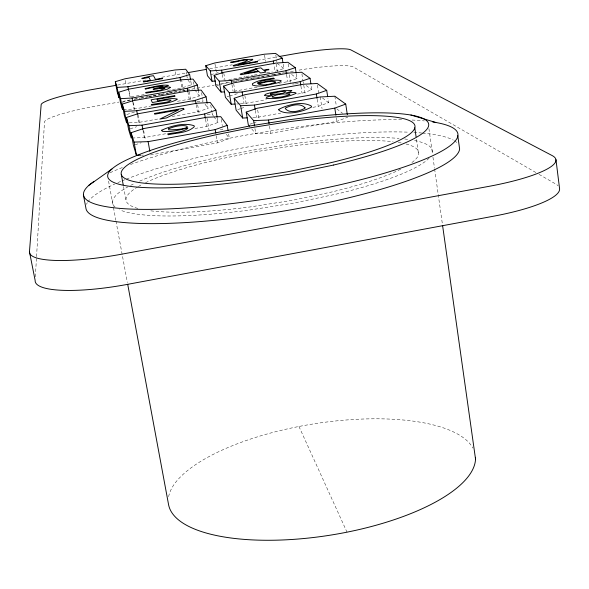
<?xml version="1.0" encoding="UTF-8"?>
<svg xmlns="http://www.w3.org/2000/svg" width="589" height="589" viewBox="0 0 589 589"><rect width="100%" height="100%" fill="white"/><g stroke="black" fill="none" stroke-linecap="round" stroke-linejoin="round"><path stroke-width="0.44" stroke-dasharray="2.94 2.21" d="M35.362 276.786L36.496 257.555M36.555 256.635L44.484 121.997A52.841 6.796 -10.1 0 1 95.455 106.241L118.971 102.066M251.761 128.932L255.803 133.784L270.66 133.283L336.827 121.356L347.716 117.226M150.497 154.944L217.422 142.877L229.393 138.548L228.51 133.276M312.899 107.338L318.274 106.373L328.596 102.641L327.918 98.253M250.016 124.161L252.585 123.241M253.447 122.939L257.739 121.408M194.981 128.49L206.754 126.377L218.011 122.468L217.267 118.065M297.578 94.056L302.039 93.261L311.839 89.852L311.007 84.529M135.168 144.813L141.25 142.729M237.75 109.606L240.179 108.774M240.989 108.494L245.856 106.823M172.187 116.46L197.418 111.947L208.05 108.383L207.291 103.936M278.752 83.285L287.704 81.687L297.033 78.565L296.319 74.023M130.206 128.858L136.736 126.701M227.082 96.758L228.753 96.206M229.585 95.926L238.089 93.518M177.436 101.315L189.187 99.224L199.251 95.955L198.39 90.92M283.176 64.216L283.861 68.515L274.96 71.402L273.848 64.488M126.79 114.524L135.072 111.866M216.789 85.633L220.242 84.521M221.103 84.249L225.418 82.858L261.45 76.467M182.745 87.636L191.432 84.897L190.689 80.597M122.217 102.317L130.706 99.674M210.737 74.707L218.291 72.594M123.454 109.554L134.056 109.031L151.226 105.976M233.98 91.251L258.159 86.951M129.234 122.814L138.849 122.409L158.669 118.868M240.378 103.804L244.045 103.62L266.353 99.637M132.069 138.003L144.283 137.59L166.01 133.688M252.791 117.616L256.465 117.461L280.651 113.125M117.623 85.052L146.506 79.949M161.85 77.24L186.22 72.933M209.684 68.788L232.25 64.797M257.518 60.336L278.28 56.669M144.165 94.601L129.801 97.148L128.549 90.205M167.512 90.456L181.876 87.908L180.676 80.98M228.782 79.589L245.083 76.703M245.988 76.541L253.226 75.252M254.131 75.09L259.565 74.133M266.81 72.845L272.243 71.88M134.277 99.033L139.637 98.083M140.535 97.929L147.684 96.655M148.575 96.5L152.153 95.867M153.044 95.705L160.193 94.439M161.084 94.277L168.233 93.01M169.131 92.848L172.702 92.215M173.6 92.061L180.749 90.787M262.355 76.305L281.321 73.36M122.586 101.426L130.729 99.983M134.344 99.342L139.77 98.378M140.675 98.216L147.913 96.927M148.818 96.773L152.433 96.125M153.339 95.97L160.576 94.682M161.482 94.52L168.719 93.239M169.625 93.077L173.24 92.436M174.145 92.274L181.383 90.993M182.288 90.831L185.903 90.191M186.809 90.029L213.94 85.214M214.845 85.052L218.467 84.411M219.373 84.249L230.225 82.32M233.84 81.68L239.267 80.715M240.172 80.553L251.93 78.47M252.836 78.308L260.073 77.019M260.979 76.865L272.736 74.774M273.642 74.612L280.879 73.33M281.778 73.169L284.494 72.69M285.4 72.528L294.441 70.923M185.174 90.213L183.429 90.316L181.603 79.795M292.549 84.036L294.36 83.932M295.266 83.881L299.779 83.623M191.8 101.875L196.122 101.654M196.984 101.61L203.036 101.293L202.741 99.57M236.704 103.981L239.458 103.848M207.151 114.649L212.32 114.421L213.358 115.886M220.279 129.44L222.878 129.344L222.421 126.62M141.706 155.165L143.466 155.121M535.857 172.525L353.481 67.05A52.222 6.678 -9.2 0 0 297.07 70.459M539.045 174.366L555.773 184.04A88.865 18.885 -7.8 0 1 558.114 185.8M277.154 63.391L283.861 68.515M291.577 74.398L297.033 78.565M306.214 85.56L311.839 89.852M322.441 97.943L328.596 102.641M336.775 108.877L342.614 113.331M187.943 79.971L191.432 84.897M194.797 89.661L199.251 95.955M205.038 104.135L208.05 108.383M213.873 116.615L218.011 122.468M226.39 134.299L229.393 138.548M298.954 426.473L347.009 532.169M108.567 181.14L113.302 206.658M113.471 207.564L115.812 220.198M115.981 221.103L127.364 282.477M123.528 186.58L126.098 200.599M129.124 90.897L130.228 97.038M125.302 80.457L126.201 85.449M143.65 130.427L145.431 140.337M143.009 130.486L144.283 137.59M138.017 114.627L139.843 124.772M137.554 115.23L138.849 122.409M133.372 102.434L134.609 109.296M132.834 102.258L134.056 109.031M175.301 71.792L176.251 77.225M186.153 71.755L186.58 74.258M186.728 75.09L187.302 78.433M189.165 91.641L190.637 100.204M187.876 91.612L189.187 99.224M207.004 118.153L208.999 129.852M201.563 92.679L202.594 98.709M205.539 119.287L206.754 126.377M197.654 104.871L199.104 113.309M193.435 81.724L193.891 84.367M194.039 85.25L194.65 88.777M196.189 104.776L197.418 111.947M221.199 119.376L222.267 125.715M216.222 135.794L217.422 142.877M210.737 105.078L211.885 111.873M212.033 112.72L212.32 114.421M223.805 73.227L225.123 81.113M222.333 74.501L223.202 79.692M214.963 63.855L216.487 72.911M244.862 95.58L246.393 104.857M242.859 96.456L244.045 103.62M233.7 83.734L235.409 93.997M231.963 84.654L233.089 91.405M257.688 110.01L259.16 118.993M255.302 110.379L256.465 117.461M254.934 128.52L255.803 133.784M269.512 126.208L270.66 133.283M275.814 55.057L276.882 61.727M276.131 63.965L277.669 73.588M264.527 55.108L265.551 61.44M288.139 64.039L289.118 70.201M289.251 74.744L290.473 82.431M286.629 74.943L287.704 81.687M303.762 85.147L305.33 95.123M301.914 73.964L302.989 80.833M303.129 81.694L303.394 83.417M300.913 86.104L302.039 93.261M320.239 96.964L322.043 108.634M317.449 85.162L318.759 93.644M317.176 99.298L318.274 106.373M334.839 96.228L336.363 106.167M336.29 117.822L336.827 121.356M416.445 139.387L418.61 154.509M428.925 128.623L432.319 152.684M432.959 157.226L434.498 168.137M434.63 169.05L442.449 224.512M110.143 172.702A189.665 33.205 -9.3 0 1 122.357 167.548M130.537 164.478A189.665 33.205 -9.3 0 1 402.442 119.714M412.086 120.038A189.665 33.205 -9.3 0 1 424.389 120.929M86.502 204.317A189.327 34.626 -9.3 0 1 87.275 202.793M87.776 202.02A189.327 34.626 -9.3 0 1 114.708 184.055M117.866 182.649A189.327 34.626 -9.3 0 1 121.172 181.235M122.019 180.882A189.327 34.626 -9.3 0 1 125.486 179.476M126.37 179.122A189.327 34.626 -9.3 0 1 409.222 132.208M413.861 132.437A189.327 34.626 -9.3 0 1 421.606 132.996M422.534 133.085A189.327 34.626 -9.3 0 1 453.25 140.086M454.436 140.771A189.327 34.626 -9.3 0 1 457.763 143.48M414.568 140.521A162.012 29.583 -9.3 0 1 431.627 154.62M429.109 158.08A162.012 29.583 -9.3 0 1 338.093 193.722L294.088 203.05L248.219 210.236A162.012 29.583 -9.3 0 1 119.619 209.78M115.039 206.967A162.012 29.583 -9.3 0 1 127.835 186.882M130.633 185.388A162.012 29.583 -9.3 0 1 134.925 183.26M139.659 181.103A162.012 29.583 -9.3 0 1 216.318 157.609L253.299 150.062L291.305 144.04A162.012 29.583 -9.3 0 1 399.055 138.415M404.702 138.982A162.012 29.583 -9.3 0 1 409.06 139.556M168.623 496.66A155.363 56.257 -9.1 0 1 313.149 423.962A155.363 56.257 -9.1 0 1 472.893 448.067M406.086 144.01A148.288 27.057 -9.3 0 1 410.364 163.646M400.682 169.22A148.288 27.057 -9.3 0 1 332.019 191.926L292.034 200.378L250.384 206.908A148.288 27.057 -9.3 0 1 149.731 210.707M137.841 208.432A148.288 27.057 -9.3 0 1 137.495 187.03M138.356 186.514A148.288 27.057 -9.3 0 1 142.067 184.467M145.557 182.715A148.288 27.057 -9.3 0 1 220.632 158.883L254.735 151.918L289.795 146.367A148.288 27.057 -9.3 0 1 393.084 141.721M398.274 142.42A148.288 27.057 -9.3 0 1 401.426 142.965"/><path stroke-width="0.88" d="M555.964 159.656L559.55 188.458A88.865 18.885 -7.8 0 1 493.214 216.273L127.371 284.391A89.83 19.636 -10.5 0 1 35.149 280.452L29.45 251.687L41.156 104.746A52.966 6.265 -10 0 1 92.348 89.513L116.718 85.214M88.895 185.299L111.903 169.021M345.728 104.091L334.839 96.228L320.239 96.964L257.393 108.214L246.202 112.094L253.638 120.627L268.503 120.023L334.802 108.111L345.728 104.091L347.319 114.597M227.177 125.376L220.735 116.659L206.849 117.255L143.326 128.623L131.133 132.702L134.042 142.096L148.111 141.647L215.169 129.602L227.177 125.376L228.061 130.64M326.704 90.345L317.184 83.469L303.622 84.242L244.722 94.741L234.15 98.275L240.643 105.725L254.433 105.063L316.352 93.99L326.704 90.345L327.653 96.493M215.927 110.143L210.302 102.523L197.367 103.178L137.87 113.78L126.414 117.483L128.954 125.685L142.052 125.155L204.633 113.964L215.927 110.143L217.12 117.182M310.035 78.308L301.642 72.241L288.978 73.036L233.561 82.88L223.54 86.112L229.268 92.679L242.123 91.972L300.206 81.635L310.035 78.308L310.867 83.638M206.076 96.81L201.121 90.095L189.01 90.787L133.062 100.719L122.269 104.098L124.507 111.328L136.751 110.739L195.415 100.292L206.076 96.81L207.144 103.046M295.317 67.669L287.859 62.279L275.991 63.089L223.658 72.351L214.138 75.333L219.226 81.164L231.256 80.435L285.959 70.724L295.317 67.669L296.179 73.117M197.389 85.037L192.978 79.081L181.603 79.795L128.807 89.138L118.595 92.245L120.583 98.657L132.076 98.032L187.295 88.232L197.389 85.037L198.25 90.08M282.219 58.208L275.549 53.385L264.38 54.203L214.808 62.949L205.745 65.71L210.295 70.923L221.604 70.172L273.296 61.028L282.219 58.208L282.904 62.5M189.658 74.575L185.719 69.244L174.992 69.973L125.001 78.793L115.319 81.672L117.093 87.4L127.923 86.738L180.072 77.52L189.658 74.575L190.541 79.736M188.024 72.616L206.076 69.421M279.186 56.507L292.718 54.114A52.34 6.162 -9.2 0 1 350.911 49.925L552.217 155.606A89.211 17.479 -8 0 1 489.194 186.301L121.761 254.168A90.191 18.171 -10.4 0 1 29.45 251.687M205.745 65.71L207.446 75.731L212.04 81.245L215.522 81.032M214.138 75.333L215.927 85.906L221.059 92.075L224.497 91.884M223.54 86.112L225.418 97.31L231.205 104.253L234.871 104.069M234.15 98.275L236.13 110.165L242.69 118.043L247.284 117.852M131.133 132.702L133.438 145.409L136.434 155.29L140.83 155.187M410.916 115.017L435.75 122.46M249.449 126.164L248.293 124.772L246.202 112.094M83.388 194.797L85.876 207.924A189.327 34.626 -9.3 0 0 272.059 212.953A189.327 34.626 -9.3 0 0 459.626 149.046L457.786 135.661M127.703 284.281L168.55 504.523A155.363 56.257 -9.1 0 0 328.154 535.497A155.363 56.257 -9.1 0 0 475.529 457.329M121.275 174.315L123.204 184.828M127.923 86.738L128.549 90.205M134.042 142.096L136.434 155.29M128.954 125.685L131.2 138.032L128.579 129.403L126.414 117.483M124.507 111.328L126.613 122.924L124.308 115.326L122.269 104.098M120.583 98.657L122.571 109.598L120.524 102.847L118.595 92.245M117.093 87.4L118.978 97.745L117.145 91.715L115.319 81.672M148.111 141.647L149.864 151.395M142.052 125.155L142.847 129.595M136.751 110.739L137.392 114.332M132.076 98.032L132.687 101.411M187.295 88.232L187.876 91.612M180.072 77.52L180.521 80.119M204.633 113.964L205.392 118.396M195.415 100.292L196.034 103.878M210.295 70.923L212.04 81.245M215.169 129.602L215.773 133.143M229.268 92.679L231.205 104.253M221.604 70.172L222.186 73.632M219.226 81.164L221.059 92.075M242.123 91.972L242.712 95.558M240.643 105.725L242.69 118.043M231.256 80.435L231.823 83.807M254.433 105.063L255.155 109.488M253.638 120.627L254.507 125.891M268.503 120.023L269.077 123.557M273.296 61.028L273.716 63.627M285.959 70.724L286.497 74.096M300.206 81.635L300.773 85.214M316.352 93.99L317.037 98.415M334.802 108.111L335.885 115.172M414.796 127.82L416.062 136.714M442.575 225.418L475.537 459.081M432.731 121.967A189.665 33.205 -9.3 0 1 288.205 195.239A189.665 33.205 -9.3 0 1 93.82 181.552M278.855 109.34L278.833 110.143C286.733 115.937 303.806 111.564 311.566 106.97L311.478 106.167C302.422 100.704 287.601 104.724 278.855 109.34M291.769 90.478L290.819 91.509L286.291 92.981L293.02 92.458L295.008 92.539L296.215 93.283C287.093 97.399 275.969 99.401 265.992 98.289L267.134 97.104L272.295 95.47L266.707 95.83L264.351 95.425L265.705 94.233A13.4 1.819 -9.3 0 1 271.234 92.635L284.664 90.375L291.769 90.478M164.81 88.387L160.201 90.235L145.623 92.429L145.932 93.121L160.517 90.824L167.409 89.145L170.457 87.437C167.747 85.383 149.334 91.479 167.998 85.788L168.344 85.331C160.635 84.404 152.713 87.253 145.093 88.549L145.395 89.211C151.123 87.098 177.274 83.704 153.103 88.961L153.361 89.484L161.982 88.144L164.81 88.387M305.006 107.735L304.977 108.266C299.558 111.041 289.994 114.023 285.297 108.619L285.341 108.082C290.841 105.306 300.14 102.508 305.006 107.735M177.039 99.107L177.002 99.519C169.352 103.664 160.083 103.745 151.66 105.276L151.307 104.503L166.554 102.192L169.315 101.426L171.075 100.159L166.731 99.975L152.352 102.53L151.108 99.806L174.697 95.617L175.051 96.213L156.983 99.423L157.668 100.822C163.985 100.108 170.81 97.428 177.039 99.107M252.688 59.312L252.644 59.813L249.684 61.146L238.066 64.79L257.157 61.418L257.688 61.86L233.649 66.108L233.075 65.548L244.634 61.874L247.476 60.262C241.888 59.165 235.674 63.03 230.601 62.25L244.95 59.526L252.688 59.312M161.761 130.213L162.269 131.281C170.847 132.429 179.527 129.911 187.825 127.923L187.663 128.527C182.023 132.606 174.373 132.562 167.747 133.872L168.174 134.785C176.818 132.739 187.648 133.092 194.311 126.694L194.171 125.81C184.563 122.217 170.913 125.936 161.761 130.213M257.791 82.909L257.717 83.366C265.315 81.761 273.392 79.132 281.13 80.612L280.85 81.496A14.092 1.811 -9.3 0 1 276.646 83.115C268.834 84.58 260.213 87.628 252.431 85.052L252.409 83.704C258.696 79.854 266.478 79.486 273.576 78.072L274.283 78.668L261.921 80.98L257.791 82.909M289.803 94.107L289.714 94.638C284.237 96.559 277.993 98.164 272.177 97.119L272.133 96.699C277.382 94.004 284.038 93.673 289.803 94.107M168.682 128.748L168.785 129.889C199.627 129.212 186.183 121.371 168.682 128.748M270.572 93.82L270.395 94.247A6.67 0.906 -9.3 0 0 273.524 94.439L282.448 93.452L285.901 91.906L284.885 91.317L280.393 91.582L270.572 93.82M149.459 76.342L141.809 78.322L141.986 78.698L148.988 77.468L150.416 80.295L143.304 81.554L143.51 81.996L162.66 78.609L162.409 78.175L155.467 79.405L153.457 75.635L149.459 76.342M275.284 82.269C270.152 84.323 263.791 85.891 258.424 84.153C262.687 82.6 269.828 80.627 275.254 81.687L275.284 82.269M183.945 109.186L166.606 117.888L159.869 119.096L178.445 109.959L154.693 114.2L154.377 113.5L183.429 108.317L183.945 109.186M256.451 69.414L244.597 73.5L258.335 71.063L256.451 69.414M255.913 68.722L240.179 74.111L240.805 74.722L258.865 71.527L260.566 73.007L265.875 72.064L264.13 70.592L268.974 69.73L268.422 69.274L263.585 70.135L260.875 67.838L255.913 68.722M327.594 163.455L287.432 171.797L245.62 178.386A148.818 24.826 -9.3 0 1 121.945 175.839A148.818 24.826 -9.3 0 1 216.509 134.631L250.745 127.747L285.915 122.144A148.818 24.826 -9.3 0 1 413.382 123.079A148.818 24.826 -9.3 0 1 327.594 163.455M333.654 165.023L289.449 174.226L243.412 181.478A162.593 27.146 -9.3 0 1 108.494 178.585A162.593 27.146 -9.3 0 1 212.217 133.512L249.338 126.061L287.461 119.987A162.593 27.146 -9.3 0 1 426.892 120.944A162.593 27.146 -9.3 0 1 333.654 165.023"/></g></svg>
